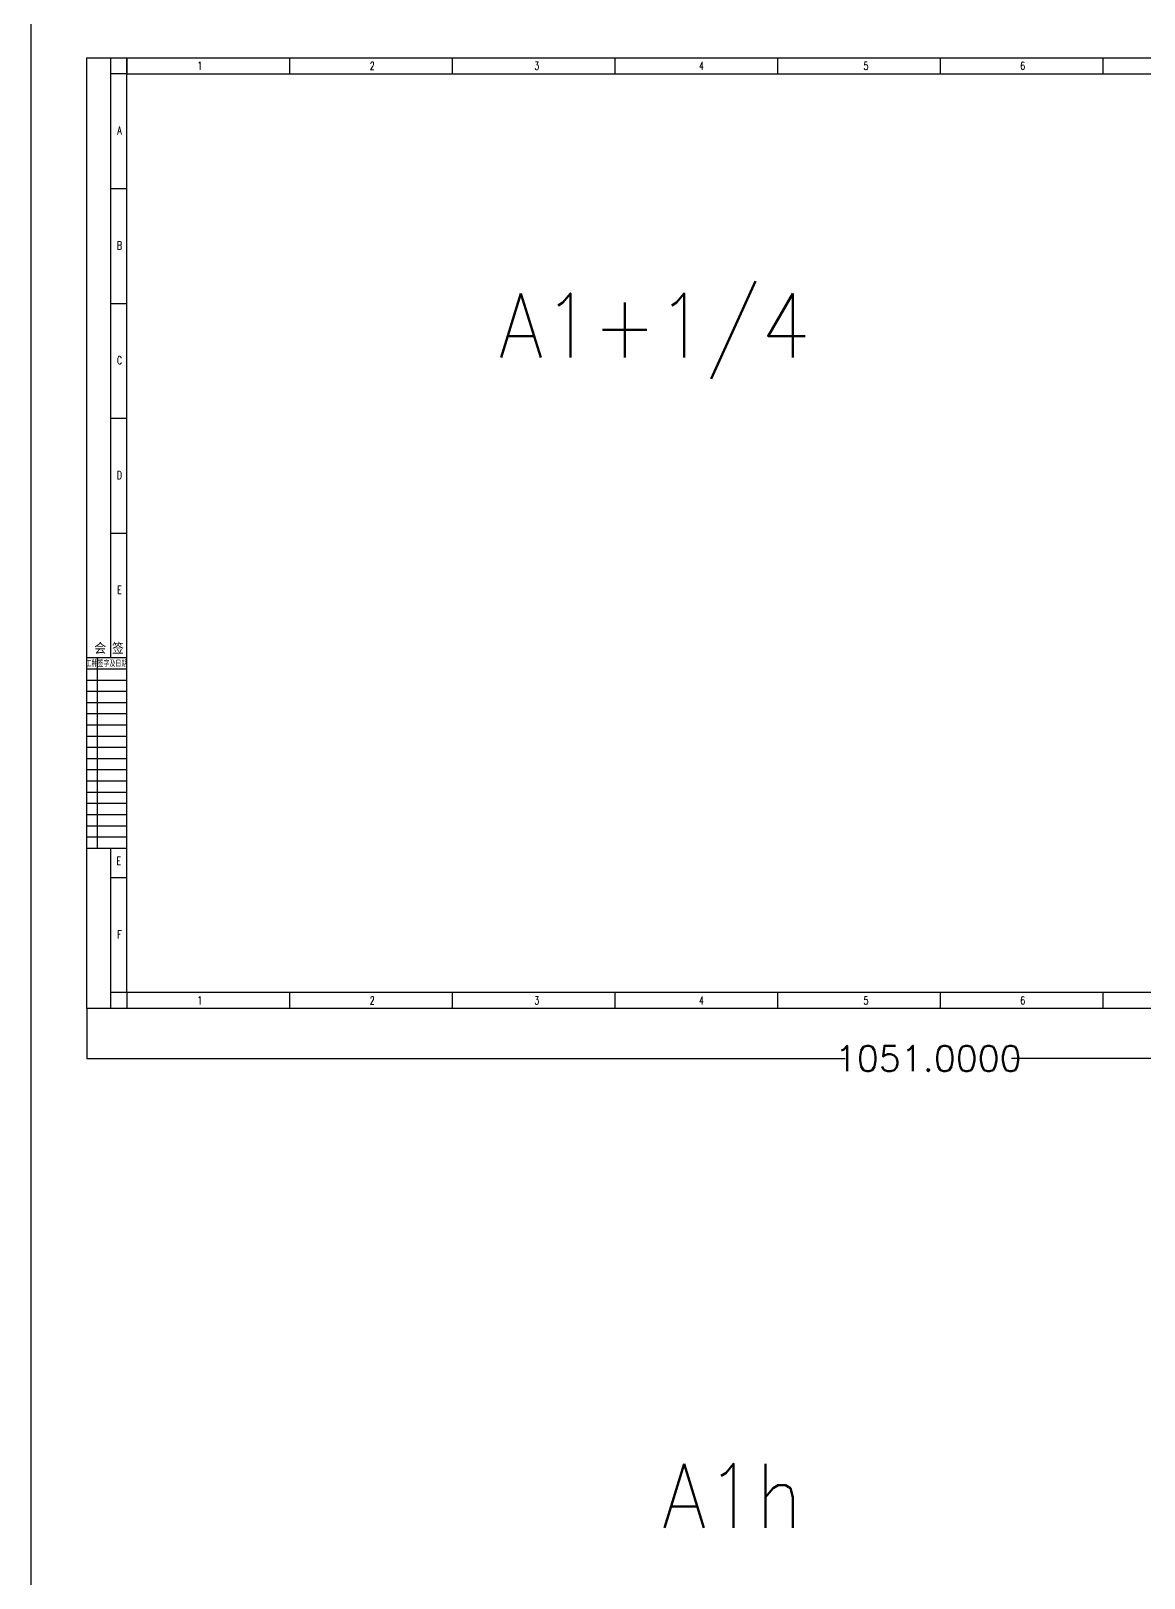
# Model space of a CAD drawing. Header units: inches. Extents: x 3186 to 109360, y -14990 to 740552.
# Drawn here: x 3186 to 37948, y 163910 to 212247 of the extents above; entities that cross this region are included whole.
import ezdxf
from ezdxf.enums import TextEntityAlignment as Align

# ---------------------------------------------------------------- set-up
doc = ezdxf.new("R2010")
doc.units = ezdxf.units.IN
doc.header["$MEASUREMENT"] = 0
doc.layers.add('图框', color=4, linetype='Continuous')
doc.styles.add('HZ', font='txt_____.ttf', dxfattribs={"width": 0.7, "bigfont": 'HZTXT'})
doc.styles.add('ROMAND', font='romand__.ttf', dxfattribs={"width": 0.7, "bigfont": 'OCHINESE.shx'})
doc.styles.get("Standard").update_dxf_attribs({"font": 'txt', "bigfont": 'gbcbig.shx'})
doc.dimstyles.new('Standard-yuanban', dxfattribs={"dimtxt": 800, "dimasz": 0.18, "dimexe": 0.18, "dimexo": 0.0625, "dimgap": 0.09, "dimtad": 0, "dimtih": 1, "dimtoh": 1, "dimdec": 4, "dimlfac": 0.02, "dimzin": 0, "dimdsep": 46, "dimtxsty": 'Standard', "dimcen": 0.09, "dimadec": 0, "dimazin": 0, "dimtfac": 1, "dimtdec": 4, "dimtofl": 0, "dimtmove": 0, "dimatfit": 3, "dimfxl": 1, "dimtolj": 1, "dimtzin": 0, "dimarcsym": 0})

# ---------------------------------------------------------------- blocks, each defined once
blk = doc.blocks.new('*U40')
at = {"layer": '图框'}
blk.add_line((0, 250), (0, -250), dxfattribs=at)
blk = doc.blocks.new('*U41')
at = {"color": 0, "linetype": 'ByBlock', "lineweight": -2, "transparency": 16777216}
for p in [(0, 0), (5080, 0), (10160, 0), (15240, 0), (20320, 0), (25400, 0), (30480, 0), (35560, 0), (40640, 0), (45720, 0)]:
    blk.add_blockref('*U40', p, dxfattribs=at)
blk = doc.blocks.new('*U42')
at = {"layer": '图框'}
blk.add_line((0, 250), (0, -250), dxfattribs=at)
blk = doc.blocks.new('*U43')
at = {"color": 0, "linetype": 'ByBlock', "lineweight": -2, "transparency": 16777216}
for p in [(0, 0), (5080, 0), (10160, 0), (15240, 0), (20320, 0), (25400, 0), (30480, 0), (35560, 0), (40640, 0), (45720, 0)]:
    blk.add_blockref('*U42', p, dxfattribs=at)
blk = doc.blocks.new('会签')
at = {"color": 0}
for p, q in [((3629.69, -1305.73), (3604.69, -1305.73)), ((3629.69, -1312.73), (3604.69, -1312.73)), ((3611.37, -1424.73), (3611.37, -1305.73)), ((3629.69, -1319.73), (3604.69, -1319.73)), ((3629.69, -1326.73), (3604.69, -1326.73)), ((3629.69, -1333.73), (3604.69, -1333.73)), ((3629.69, -1340.73), (3604.69, -1340.73)), ((3629.69, -1347.73), (3604.69, -1347.73)), ((3629.69, -1354.73), (3604.69, -1354.73)), ((3629.69, -1361.73), (3604.69, -1361.73)), ((3629.69, -1368.73), (3604.69, -1368.73)), ((3629.69, -1375.73), (3604.69, -1375.73)), ((3629.69, -1382.73), (3604.69, -1382.73)), ((3629.69, -1389.73), (3604.69, -1389.73)), ((3629.69, -1396.73), (3604.69, -1396.73)), ((3629.69, -1403.73), (3604.69, -1403.73)), ((3629.69, -1410.73), (3604.69, -1410.73)), ((3629.69, -1417.73), (3604.69, -1417.73)), ((3629.69, -1424.73), (3604.69, -1424.73))]:
    blk.add_line(p, q, dxfattribs=at)
for s, height, style, width, p in [('会 签  ', 6, 'HZ', 0.9, (3622.23, -1302.52)), ('工种签字及日期', 3.8, 'ROMAND', 0.7, (3616.9, -1310.89))]:
    blk.add_text(s, height=height, dxfattribs=dict(at, style=style, width=width)).set_placement(p, align=Align.CENTER)
blk = doc.blocks.new('*D80')
at = {"color": 0, "lineweight": -2, "transparency": 16777216}
for p, q in [((4935, 181706), (4935, 180143)), ((57485, 181706), (57485, 180143)), ((4935, 180143), (28610, 180143)), ((57485, 180143), (33810, 180143))]:
    blk.add_line(p, q, dxfattribs=at)
at = {"color": 0, "transparency": 16777216}
for points in [[(4935, 180143), (4935, 180143), (4935, 180143)], [(57485, 180143), (57485, 180143), (57485, 180143)]]:
    blk.add_solid(points, dxfattribs=at)
at = {"layer": 'Defpoints', "color": 0, "transparency": 16777216}
for p in [(4935, 181706), (57485, 181706), (57485, 180143)]:
    blk.add_point(p, dxfattribs=at)
at = {"color": 0, "transparency": 16777216, "insert": (31210, 180143), "char_height": 800, "attachment_point": 5}
blk.add_mtext('\\A1;1051.0000', dxfattribs=at)

msp = doc.modelspace()

# ---------------------------------------------------------------- linework, layer by layer
msp.add_line((3186.2886, 740551.77166), (3186.2886, -14989.84004))
at = {"layer": '图框'}
for p, q in [((4935.13373, 211406.4614), (57485.13373, 211406.4614)), ((4935.13373, 181706.4614), (4935.13373, 211406.4614)), ((5685.13373, 192656.46143), (5685.13373, 211406.4614)), ((6185.13373, 210906.4614), (6185.13373, 211406.4614)), ((6185.13373, 210906.4614), (5685.13373, 210906.4614)), ((5685.13373, 207318.9614), (6185.13373, 207318.9614)), ((5685.13373, 203731.4614), (6185.13373, 203731.4614)), ((5685.13373, 200143.9614), (6185.13373, 200143.9614)), ((5685.13373, 196556.4614), (6185.13373, 196556.4614)), ((5685.13373, 181706.4614), (5685.13373, 186707.75356)), ((5685.13373, 185793.9614), (6185.13373, 185793.9614)), ((6185.13373, 182206.4614), (5685.13373, 182206.4614)), ((57485.13373, 181706.4614), (4935.13373, 181706.4614))]:
    msp.add_line(p, q, dxfattribs=at)
at = {"layer": '图框', "color": 1}
for p, q in [((6181.12988, 182206.71156), (6181.12988, 210906.71156)), ((6185.13373, 210906.4614), (56985.13373, 210906.4614)), ((56985.13373, 182206.4614), (6185.13373, 182206.4614))]:
    msp.add_line(p, q, dxfattribs=at)

# ---------------------------------------------------------------- block references
at = {"linetype": 'Continuous'}
for name, p in [('*U43', (6185.13373, 211156.4614)), ('*U41', (6185.13373, 181956.4614))]:
    msp.add_blockref(name, p, dxfattribs=at)
at = {"color": 0, "xscale": 50, "yscale": 50, "zscale": 50}
msp.add_blockref('会签', (-175299.84072, 257943.1799), dxfattribs=at)

# ---------------------------------------------------------------- texts
at = {"color": 0, "style": 'HZ', "width": 0.9}
for s, p in [('A1+1/4', (22656.13982, 202048.48619)), ('A1h', (25089.87605, 165482.1947))]:
    msp.add_text(s, height=2000, dxfattribs=at).set_placement(p, align=Align.CENTER)
at = {"layer": '图框', "style": 'HZ', "width": 0.7}
for s, p in [('1', (8458.69683, 211034.70302)), ('2', (13844.07709, 211031.4614)), ('3', (18984.27045, 211031.4614)), ('4', (24124.46381, 211031.4614)), ('5', (29264.65718, 211031.4614)), ('6', (34159.66364, 211033.52317)), ('A', (5951.38147, 209006.76341)), ('B', (5951.38147, 205419.26341)), ('C', (5951.38147, 201831.76341)), ('D', (5951.38147, 198244.26341)), ('E', (5951.38147, 194656.76341)), ('E', (5929.16434, 186190.6639)), ('F', (5951.38147, 183894.26341)), ('1', (8458.69683, 181834.70302)), ('2', (13844.07709, 181831.4614)), ('3', (18984.27045, 181831.4614)), ('4', (24124.46381, 181831.4614)), ('5', (29264.65718, 181831.4614)), ('6', (34159.66364, 181833.52317))]:
    msp.add_text(s, height=250, dxfattribs=at).set_placement(p, align=Align.CENTER)

# ---------------------------------------------------------------- dimensions: what is measured, and where the dimension line sits
dim = msp.add_linear_dim(base=(57485.13373, 180143.11875), p1=(4935.13373, 181706.4614), p2=(57485.13373, 181706.4614), dimstyle='Standard-yuanban')
dim.commit()
dim.dimension.update_dxf_attribs({"geometry": '*D80', "text_midpoint": (31210.13373, 180143.11875)})

doc.saveas('drawing.dxf')
